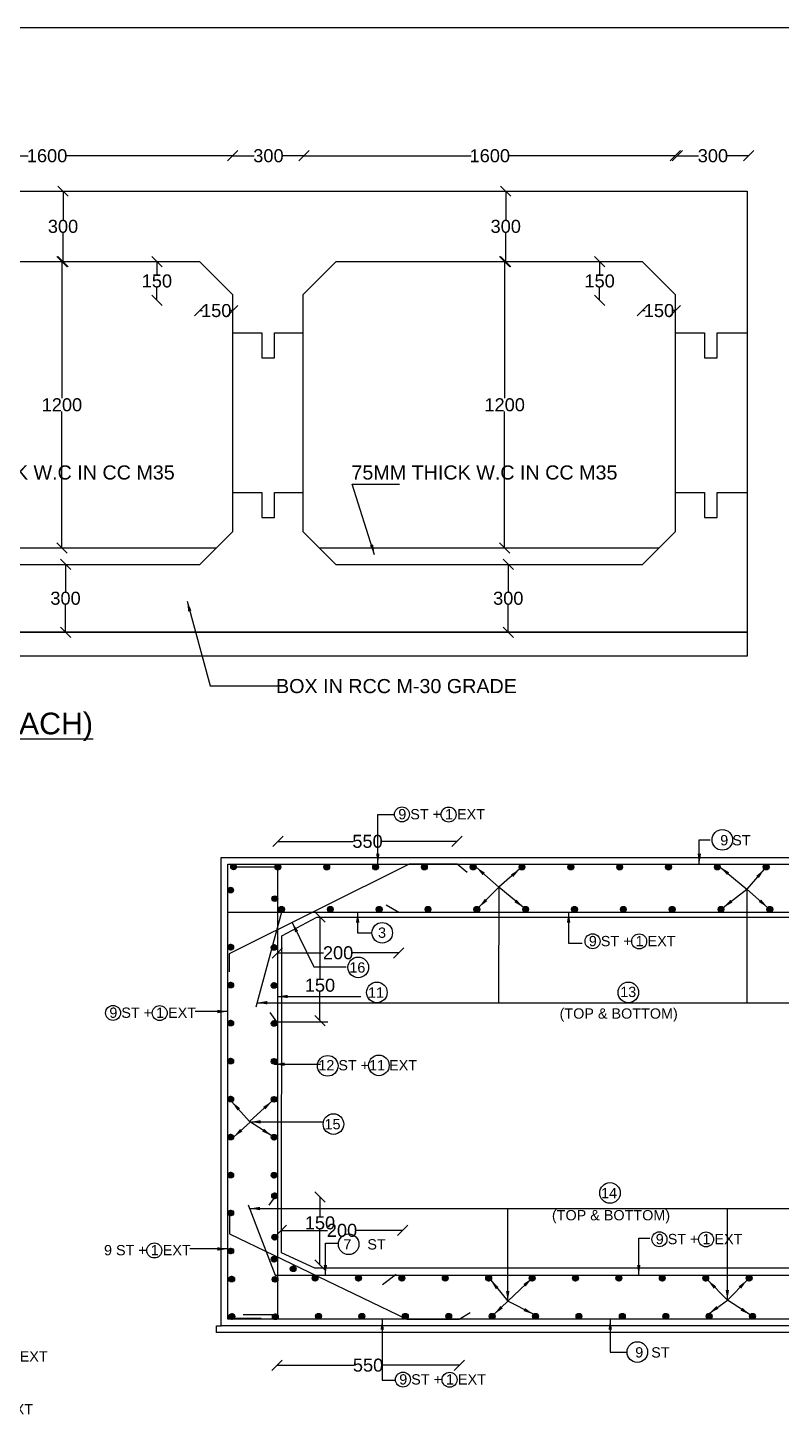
# Model space of a CAD drawing. Header units: millimetres. Extents: x 5124 to 6568637, y 2311 to 91879094.
# Drawn here: x 3704544 to 3711486, y 45943575 to 45956414 of the extents above; entities that cross this region are included whole.
import ezdxf

# ---------------------------------------------------------------- set-up
doc = ezdxf.new("R2010")
doc.units = ezdxf.units.MM
doc.header["$MEASUREMENT"] = 0
for name, color, linetype in [('DIMENSION', 7, 'Continuous'), ('DRAWING', 7, 'Continuous'), ('TEXT', 7, 'Continuous')]:
    doc.layers.add(name, color=color, linetype=linetype)
doc.styles.get("Standard").update_dxf_attribs({"font": 'arial.ttf', "height": 120})
doc.dimstyles.get("Standard").update_dxf_attribs({"dimtxt": 200, "dimasz": 110, "dimexe": 0.18, "dimexo": 0.0625, "dimgap": 0.09, "dimtad": 0, "dimtih": 1, "dimtoh": 1, "dimdec": 0, "dimzin": 0, "dimdsep": 46, "dimtxsty": 'Standard', "dimblk": 'OBLIQUE', "dimcen": 0.09, "dimse1": 1, "dimse2": 1, "dimadec": 0, "dimazin": 0, "dimtfac": 1, "dimtdec": 0, "dimtofl": 0, "dimtmove": 0, "dimatfit": 3, "dimfxl": 1, "dimtolj": 1, "dimtzin": 0, "dimarcsym": 0})

# ---------------------------------------------------------------- blocks, each defined once
blk = doc.blocks.new('_Oblique')
at = {"color": 0, "linetype": 'ByBlock', "lineweight": -2}
blk.add_line((-0.5, -0.5), (0.5, 0.5), dxfattribs=at)
blk = doc.blocks.new('*D101')
at = {"layer": 'Defpoints', "color": 0, "linetype": 'Continuous', "transparency": 16777216}
for p in [(3703010, 45955235), (3706432, 45955235), (3706432, 45953954)]:
    blk.add_point(p, dxfattribs=at)
at = {"layer": 'DRAWING', "color": 0, "linetype": 'Continuous', "lineweight": -2, "transparency": 16777216}
for p, q in [((3703010, 45955235), (3704548, 45955235)), ((3706432, 45955235), (3704895, 45955235))]:
    blk.add_line(p, q, dxfattribs=at)
at = {"layer": 'DRAWING', "color": 0, "linetype": 'Continuous', "lineweight": -2, "transparency": 16777216, "xscale": 95, "yscale": 95, "zscale": 95, "rotation": 180}
blk.add_blockref('_Oblique', (3703010, 45955235), dxfattribs=at)
at = {"layer": 'DRAWING', "color": 0, "linetype": 'Continuous', "lineweight": -2, "transparency": 16777216, "xscale": 95, "yscale": 95, "zscale": 95}
blk.add_blockref('_Oblique', (3706432, 45955235), dxfattribs=at)
at = {"layer": 'DRAWING', "color": 0, "linetype": 'Continuous', "transparency": 16777216, "insert": (3704721, 45955235), "char_height": 120, "attachment_point": 5}
blk.add_mtext('\\A1;1600', dxfattribs=at)
blk = doc.blocks.new('*D102')
at = {"layer": 'Defpoints', "color": 0, "linetype": 'Continuous', "transparency": 16777216}
for p in [(3704868, 45954909), (3704868, 45954258), (3704868, 45954258)]:
    blk.add_point(p, dxfattribs=at)
at = {"layer": 'DRAWING', "color": 0, "linetype": 'Continuous', "lineweight": -2, "transparency": 16777216}
for p, q in [((3704868, 45954909), (3704868, 45954645)), ((3704868, 45954258), (3704868, 45954522))]:
    blk.add_line(p, q, dxfattribs=at)
at = {"layer": 'DRAWING', "color": 0, "linetype": 'Continuous', "lineweight": -2, "transparency": 16777216, "xscale": 95, "yscale": 95, "zscale": 95}
for p, rotation in [((3704868, 45954909), 90), ((3704868, 45954258), 270)]:
    blk.add_blockref('_Oblique', p, dxfattribs=dict(at, rotation=rotation))
at = {"layer": 'DRAWING', "color": 0, "linetype": 'Continuous', "transparency": 16777216, "insert": (3704868, 45954584), "char_height": 120, "attachment_point": 5}
blk.add_mtext('\\A1;300', dxfattribs=at)
blk = doc.blocks.new('*D103')
at = {"layer": 'Defpoints', "color": 0, "linetype": 'Continuous', "transparency": 16777216}
for p in [(3704868, 45954258), (3704858, 45951622), (3704868, 45951622)]:
    blk.add_point(p, dxfattribs=at)
at = {"layer": 'DRAWING', "color": 0, "linetype": 'Continuous', "lineweight": -2, "transparency": 16777216}
for p, q in [((3704858, 45954258), (3704858, 45953001)), ((3704858, 45951622), (3704858, 45952879))]:
    blk.add_line(p, q, dxfattribs=at)
at = {"layer": 'DRAWING', "color": 0, "linetype": 'Continuous', "lineweight": -2, "transparency": 16777216, "xscale": 95, "yscale": 95, "zscale": 95}
for p, rotation in [((3704858, 45954258), 90), ((3704858, 45951622), 270)]:
    blk.add_blockref('_Oblique', p, dxfattribs=dict(at, rotation=rotation))
at = {"layer": 'DRAWING', "color": 0, "linetype": 'Continuous', "transparency": 16777216, "insert": (3704858, 45952940), "char_height": 120, "attachment_point": 5}
blk.add_mtext('\\A1;1200', dxfattribs=at)
blk = doc.blocks.new('*D104')
at = {"layer": 'Defpoints', "color": 0, "linetype": 'Continuous', "transparency": 16777216}
for p in [(3704891, 45951469), (3704891, 45950844), (3704891, 45950844)]:
    blk.add_point(p, dxfattribs=at)
at = {"layer": 'DRAWING', "color": 0, "linetype": 'Continuous', "lineweight": -2, "transparency": 16777216}
for p, q in [((3704891, 45951469), (3704891, 45951218)), ((3704891, 45950844), (3704891, 45951095))]:
    blk.add_line(p, q, dxfattribs=at)
at = {"layer": 'DRAWING', "color": 0, "linetype": 'Continuous', "lineweight": -2, "transparency": 16777216, "xscale": 95, "yscale": 95, "zscale": 95}
for p, rotation in [((3704891, 45951469), 90), ((3704891, 45950844), 270)]:
    blk.add_blockref('_Oblique', p, dxfattribs=dict(at, rotation=rotation))
at = {"layer": 'DRAWING', "color": 0, "linetype": 'Continuous', "transparency": 16777216, "insert": (3704891, 45951157), "char_height": 120, "attachment_point": 5}
blk.add_mtext('\\A1;300', dxfattribs=at)
blk = doc.blocks.new('*D105')
at = {"layer": 'Defpoints', "color": 0, "linetype": 'Continuous', "transparency": 16777216}
for p in [(3705719, 45954258), (3705719, 45953904), (3705733, 45953904)]:
    blk.add_point(p, dxfattribs=at)
at = {"layer": 'DRAWING', "color": 0, "linetype": 'Continuous', "lineweight": -2, "transparency": 16777216}
for p, q in [((3705733, 45954258), (3705733, 45954142)), ((3705733, 45953904), (3705733, 45954020))]:
    blk.add_line(p, q, dxfattribs=at)
at = {"layer": 'DRAWING', "color": 0, "linetype": 'Continuous', "lineweight": -2, "transparency": 16777216, "xscale": 95, "yscale": 95, "zscale": 95}
for p, rotation in [((3705733, 45954258), 90), ((3705733, 45953904), 270)]:
    blk.add_blockref('_Oblique', p, dxfattribs=dict(at, rotation=rotation))
at = {"layer": 'DRAWING', "color": 0, "linetype": 'Continuous', "transparency": 16777216, "insert": (3705733, 45954081), "char_height": 120, "attachment_point": 5}
blk.add_mtext('\\A1;150', dxfattribs=at)
blk = doc.blocks.new('*D106')
at = {"layer": 'Defpoints', "color": 0, "linetype": 'Continuous', "transparency": 16777216}
for p in [(3706128, 45953825), (3706128, 45953808), (3706432, 45953825)]:
    blk.add_point(p, dxfattribs=at)
at = {"layer": 'DRAWING', "color": 0, "linetype": 'Continuous', "lineweight": -2, "transparency": 16777216}
for p, q in [((3706128, 45953808), (3706153, 45953808)), ((3706432, 45953808), (3706407, 45953808))]:
    blk.add_line(p, q, dxfattribs=at)
at = {"layer": 'DRAWING', "color": 0, "linetype": 'Continuous', "lineweight": -2, "transparency": 16777216, "xscale": 95, "yscale": 95, "zscale": 95, "rotation": 180}
blk.add_blockref('_Oblique', (3706128, 45953808), dxfattribs=at)
at = {"layer": 'DRAWING', "color": 0, "linetype": 'Continuous', "lineweight": -2, "transparency": 16777216, "xscale": 95, "yscale": 95, "zscale": 95}
blk.add_blockref('_Oblique', (3706432, 45953808), dxfattribs=at)
at = {"layer": 'DRAWING', "color": 0, "linetype": 'Continuous', "transparency": 16777216, "insert": (3706280, 45953808), "char_height": 120, "attachment_point": 5}
blk.add_mtext('\\A1;150', dxfattribs=at)
blk = doc.blocks.new('*D107')
at = {"layer": 'Defpoints', "color": 0, "linetype": 'Continuous', "transparency": 16777216}
for p in [(3707090, 45955235), (3706432, 45954909), (3707090, 45954909)]:
    blk.add_point(p, dxfattribs=at)
at = {"layer": 'DRAWING', "color": 0, "linetype": 'Continuous', "lineweight": -2, "transparency": 16777216}
for p, q in [((3706432, 45955235), (3706629, 45955235)), ((3707090, 45955235), (3706894, 45955235))]:
    blk.add_line(p, q, dxfattribs=at)
at = {"layer": 'DRAWING', "color": 0, "linetype": 'Continuous', "lineweight": -2, "transparency": 16777216, "xscale": 95, "yscale": 95, "zscale": 95, "rotation": 180}
blk.add_blockref('_Oblique', (3706432, 45955235), dxfattribs=at)
at = {"layer": 'DRAWING', "color": 0, "linetype": 'Continuous', "lineweight": -2, "transparency": 16777216, "xscale": 95, "yscale": 95, "zscale": 95}
blk.add_blockref('_Oblique', (3707090, 45955235), dxfattribs=at)
at = {"layer": 'DRAWING', "color": 0, "linetype": 'Continuous', "transparency": 16777216, "insert": (3706761, 45955235), "char_height": 120, "attachment_point": 5}
blk.add_mtext('\\A1;300', dxfattribs=at)
blk = doc.blocks.new('*D108')
at = {"layer": 'Defpoints', "color": 0, "linetype": 'Continuous', "transparency": 16777216}
for p in [(3707090, 45955235), (3710512, 45955235), (3710512, 45953954)]:
    blk.add_point(p, dxfattribs=at)
at = {"layer": 'DRAWING', "color": 0, "linetype": 'Continuous', "lineweight": -2, "transparency": 16777216}
for p, q in [((3707090, 45955235), (3708628, 45955235)), ((3710512, 45955235), (3708975, 45955235))]:
    blk.add_line(p, q, dxfattribs=at)
at = {"layer": 'DRAWING', "color": 0, "linetype": 'Continuous', "lineweight": -2, "transparency": 16777216, "xscale": 95, "yscale": 95, "zscale": 95, "rotation": 180}
blk.add_blockref('_Oblique', (3707090, 45955235), dxfattribs=at)
at = {"layer": 'DRAWING', "color": 0, "linetype": 'Continuous', "lineweight": -2, "transparency": 16777216, "xscale": 95, "yscale": 95, "zscale": 95}
blk.add_blockref('_Oblique', (3710512, 45955235), dxfattribs=at)
at = {"layer": 'DRAWING', "color": 0, "linetype": 'Continuous', "transparency": 16777216, "insert": (3708801, 45955235), "char_height": 120, "attachment_point": 5}
blk.add_mtext('\\A1;1600', dxfattribs=at)
blk = doc.blocks.new('*D109')
at = {"layer": 'Defpoints', "color": 0, "linetype": 'Continuous', "transparency": 16777216}
for p in [(3708948, 45954909), (3708948, 45954258), (3708948, 45954258)]:
    blk.add_point(p, dxfattribs=at)
at = {"layer": 'DRAWING', "color": 0, "linetype": 'Continuous', "lineweight": -2, "transparency": 16777216}
for p, q in [((3708948, 45954909), (3708948, 45954645)), ((3708948, 45954258), (3708948, 45954522))]:
    blk.add_line(p, q, dxfattribs=at)
at = {"layer": 'DRAWING', "color": 0, "linetype": 'Continuous', "lineweight": -2, "transparency": 16777216, "xscale": 95, "yscale": 95, "zscale": 95}
for p, rotation in [((3708948, 45954909), 90), ((3708948, 45954258), 270)]:
    blk.add_blockref('_Oblique', p, dxfattribs=dict(at, rotation=rotation))
at = {"layer": 'DRAWING', "color": 0, "linetype": 'Continuous', "transparency": 16777216, "insert": (3708948, 45954584), "char_height": 120, "attachment_point": 5}
blk.add_mtext('\\A1;300', dxfattribs=at)
blk = doc.blocks.new('*D110')
at = {"layer": 'Defpoints', "color": 0, "linetype": 'Continuous', "transparency": 16777216}
for p in [(3708948, 45954258), (3708938, 45951622), (3708948, 45951622)]:
    blk.add_point(p, dxfattribs=at)
at = {"layer": 'DRAWING', "color": 0, "linetype": 'Continuous', "lineweight": -2, "transparency": 16777216}
for p, q in [((3708938, 45954258), (3708938, 45953001)), ((3708938, 45951622), (3708938, 45952879))]:
    blk.add_line(p, q, dxfattribs=at)
at = {"layer": 'DRAWING', "color": 0, "linetype": 'Continuous', "lineweight": -2, "transparency": 16777216, "xscale": 95, "yscale": 95, "zscale": 95}
for p, rotation in [((3708938, 45954258), 90), ((3708938, 45951622), 270)]:
    blk.add_blockref('_Oblique', p, dxfattribs=dict(at, rotation=rotation))
at = {"layer": 'DRAWING', "color": 0, "linetype": 'Continuous', "transparency": 16777216, "insert": (3708938, 45952940), "char_height": 120, "attachment_point": 5}
blk.add_mtext('\\A1;1200', dxfattribs=at)
blk = doc.blocks.new('*D111')
at = {"layer": 'Defpoints', "color": 0, "linetype": 'Continuous', "transparency": 16777216}
for p in [(3708971, 45951469), (3708971, 45950844), (3708971, 45950844)]:
    blk.add_point(p, dxfattribs=at)
at = {"layer": 'DRAWING', "color": 0, "linetype": 'Continuous', "lineweight": -2, "transparency": 16777216}
for p, q in [((3708971, 45951469), (3708971, 45951218)), ((3708971, 45950844), (3708971, 45951095))]:
    blk.add_line(p, q, dxfattribs=at)
at = {"layer": 'DRAWING', "color": 0, "linetype": 'Continuous', "lineweight": -2, "transparency": 16777216, "xscale": 95, "yscale": 95, "zscale": 95}
for p, rotation in [((3708971, 45951469), 90), ((3708971, 45950844), 270)]:
    blk.add_blockref('_Oblique', p, dxfattribs=dict(at, rotation=rotation))
at = {"layer": 'DRAWING', "color": 0, "linetype": 'Continuous', "transparency": 16777216, "insert": (3708971, 45951157), "char_height": 120, "attachment_point": 5}
blk.add_mtext('\\A1;300', dxfattribs=at)
blk = doc.blocks.new('*D112')
at = {"layer": 'Defpoints', "color": 0, "linetype": 'Continuous', "transparency": 16777216}
for p in [(3709799, 45954258), (3709799, 45953904), (3709813, 45953904)]:
    blk.add_point(p, dxfattribs=at)
at = {"layer": 'DRAWING', "color": 0, "linetype": 'Continuous', "lineweight": -2, "transparency": 16777216}
for p, q in [((3709813, 45954258), (3709813, 45954142)), ((3709813, 45953904), (3709813, 45954020))]:
    blk.add_line(p, q, dxfattribs=at)
at = {"layer": 'DRAWING', "color": 0, "linetype": 'Continuous', "lineweight": -2, "transparency": 16777216, "xscale": 95, "yscale": 95, "zscale": 95}
for p, rotation in [((3709813, 45954258), 90), ((3709813, 45953904), 270)]:
    blk.add_blockref('_Oblique', p, dxfattribs=dict(at, rotation=rotation))
at = {"layer": 'DRAWING', "color": 0, "linetype": 'Continuous', "transparency": 16777216, "insert": (3709813, 45954081), "char_height": 120, "attachment_point": 5}
blk.add_mtext('\\A1;150', dxfattribs=at)
blk = doc.blocks.new('*D113')
at = {"layer": 'Defpoints', "color": 0, "linetype": 'Continuous', "transparency": 16777216}
for p in [(3710208, 45953825), (3710208, 45953808), (3710512, 45953825)]:
    blk.add_point(p, dxfattribs=at)
at = {"layer": 'DRAWING', "color": 0, "linetype": 'Continuous', "lineweight": -2, "transparency": 16777216}
for p, q in [((3710208, 45953808), (3710233, 45953808)), ((3710512, 45953808), (3710487, 45953808))]:
    blk.add_line(p, q, dxfattribs=at)
at = {"layer": 'DRAWING', "color": 0, "linetype": 'Continuous', "lineweight": -2, "transparency": 16777216, "xscale": 95, "yscale": 95, "zscale": 95, "rotation": 180}
blk.add_blockref('_Oblique', (3710208, 45953808), dxfattribs=at)
at = {"layer": 'DRAWING', "color": 0, "linetype": 'Continuous', "lineweight": -2, "transparency": 16777216, "xscale": 95, "yscale": 95, "zscale": 95}
blk.add_blockref('_Oblique', (3710512, 45953808), dxfattribs=at)
at = {"layer": 'DRAWING', "color": 0, "linetype": 'Continuous', "transparency": 16777216, "insert": (3710360, 45953808), "char_height": 120, "attachment_point": 5}
blk.add_mtext('\\A1;150', dxfattribs=at)
blk = doc.blocks.new('*D114')
at = {"layer": 'Defpoints', "color": 0, "linetype": 'Continuous', "transparency": 16777216}
for p in [(3711186, 45955235), (3710528, 45954909), (3711186, 45954909)]:
    blk.add_point(p, dxfattribs=at)
at = {"layer": 'DRAWING', "color": 0, "linetype": 'Continuous', "lineweight": -2, "transparency": 16777216}
for p, q in [((3710528, 45955235), (3710724, 45955235)), ((3711186, 45955235), (3710989, 45955235))]:
    blk.add_line(p, q, dxfattribs=at)
at = {"layer": 'DRAWING', "color": 0, "linetype": 'Continuous', "lineweight": -2, "transparency": 16777216, "xscale": 95, "yscale": 95, "zscale": 95, "rotation": 180}
blk.add_blockref('_Oblique', (3710528, 45955235), dxfattribs=at)
at = {"layer": 'DRAWING', "color": 0, "linetype": 'Continuous', "lineweight": -2, "transparency": 16777216, "xscale": 95, "yscale": 95, "zscale": 95}
blk.add_blockref('_Oblique', (3711186, 45955235), dxfattribs=at)
at = {"layer": 'DRAWING', "color": 0, "linetype": 'Continuous', "transparency": 16777216, "insert": (3710857, 45955235), "char_height": 120, "attachment_point": 5}
blk.add_mtext('\\A1;300', dxfattribs=at)
blk = doc.blocks.new('*D137')
at = {"layer": 'Defpoints', "color": 0, "linetype": 'Continuous', "transparency": 16777216}
for p in [(3708499, 45948917), (3706848, 45948707), (3708499, 45948708)]:
    blk.add_point(p, dxfattribs=at)
at = {"layer": 'DIMENSION', "color": 0, "linetype": 'Continuous', "lineweight": -2, "transparency": 16777216}
for p, q in [((3706848, 45948917), (3707541, 45948917)), ((3708499, 45948917), (3707806, 45948917))]:
    blk.add_line(p, q, dxfattribs=at)
at = {"layer": 'DIMENSION', "color": 0, "linetype": 'Continuous', "lineweight": -2, "transparency": 16777216, "xscale": 95, "yscale": 95, "zscale": 95, "rotation": 180}
blk.add_blockref('_Oblique', (3706848, 45948917), dxfattribs=at)
at = {"layer": 'DIMENSION', "color": 0, "linetype": 'Continuous', "lineweight": -2, "transparency": 16777216, "xscale": 95, "yscale": 95, "zscale": 95}
blk.add_blockref('_Oblique', (3708499, 45948917), dxfattribs=at)
at = {"layer": 'DIMENSION', "color": 0, "linetype": 'Continuous', "transparency": 16777216, "insert": (3707674, 45948917), "char_height": 120, "attachment_point": 5}
blk.add_mtext('\\A1;550', dxfattribs=at)
blk = doc.blocks.new('*D138')
at = {"layer": 'Defpoints', "color": 0, "linetype": 'Continuous', "transparency": 16777216}
for p in [(3707962, 45948264), (3706844, 45948128), (3706844, 45947890)]:
    blk.add_point(p, dxfattribs=at)
at = {"layer": 'DIMENSION', "color": 0, "linetype": 'Continuous', "lineweight": -2, "transparency": 16777216}
for p, q in [((3706844, 45947890), (3707270, 45947890)), ((3707962, 45947890), (3707537, 45947890))]:
    blk.add_line(p, q, dxfattribs=at)
at = {"layer": 'DIMENSION', "color": 0, "linetype": 'Continuous', "lineweight": -2, "transparency": 16777216, "xscale": 95, "yscale": 95, "zscale": 95, "rotation": 180}
blk.add_blockref('_Oblique', (3706844, 45947890), dxfattribs=at)
at = {"layer": 'DIMENSION', "color": 0, "linetype": 'Continuous', "lineweight": -2, "transparency": 16777216, "xscale": 95, "yscale": 95, "zscale": 95}
blk.add_blockref('_Oblique', (3707962, 45947890), dxfattribs=at)
at = {"layer": 'DIMENSION', "color": 0, "linetype": 'Continuous', "transparency": 16777216, "insert": (3707403, 45947890), "char_height": 120, "attachment_point": 5}
blk.add_mtext('\\A1;200', dxfattribs=at)
blk = doc.blocks.new('*D139')
at = {"layer": 'Defpoints', "color": 0, "linetype": 'Continuous', "transparency": 16777216}
for p in [(3707234, 45948220), (3707234, 45947266), (3707236, 45947266)]:
    blk.add_point(p, dxfattribs=at)
at = {"layer": 'DIMENSION', "color": 0, "linetype": 'Continuous', "lineweight": -2, "transparency": 16777216}
for p, q in [((3707236, 45948220), (3707236, 45947652)), ((3707236, 45947266), (3707236, 45947530))]:
    blk.add_line(p, q, dxfattribs=at)
at = {"layer": 'DIMENSION', "color": 0, "linetype": 'Continuous', "lineweight": -2, "transparency": 16777216, "xscale": 95, "yscale": 95, "zscale": 95}
for p, rotation in [((3707236, 45948220), 90), ((3707236, 45947266), 270)]:
    blk.add_blockref('_Oblique', p, dxfattribs=dict(at, rotation=rotation))
at = {"layer": 'DIMENSION', "color": 0, "linetype": 'Continuous', "transparency": 16777216, "insert": (3707236, 45947591), "char_height": 120, "attachment_point": 5}
blk.add_mtext('\\A1;150', dxfattribs=at)
blk = doc.blocks.new('*D135')
at = {"layer": 'Defpoints', "color": 0, "linetype": 'Continuous', "transparency": 16777216}
for p in [(3707998, 45945705), (3706881, 45945569), (3706881, 45945332)]:
    blk.add_point(p, dxfattribs=at)
at = {"layer": 'DIMENSION', "color": 0, "linetype": 'Continuous', "lineweight": -2, "transparency": 16777216}
for p, q in [((3706881, 45945332), (3707306, 45945332)), ((3707998, 45945332), (3707573, 45945332))]:
    blk.add_line(p, q, dxfattribs=at)
at = {"layer": 'DIMENSION', "color": 0, "linetype": 'Continuous', "lineweight": -2, "transparency": 16777216, "xscale": 95, "yscale": 95, "zscale": 95, "rotation": 180}
blk.add_blockref('_Oblique', (3706881, 45945332), dxfattribs=at)
at = {"layer": 'DIMENSION', "color": 0, "linetype": 'Continuous', "lineweight": -2, "transparency": 16777216, "xscale": 95, "yscale": 95, "zscale": 95}
blk.add_blockref('_Oblique', (3707998, 45945332), dxfattribs=at)
at = {"layer": 'DIMENSION', "color": 0, "linetype": 'Continuous', "transparency": 16777216, "insert": (3707439, 45945332), "char_height": 120, "attachment_point": 5}
blk.add_mtext('\\A1;200', dxfattribs=at)
blk = doc.blocks.new('*D136')
at = {"layer": 'Defpoints', "color": 0, "linetype": 'Continuous', "transparency": 16777216}
for p in [(3707234, 45945641), (3707234, 45945013), (3707236, 45945013)]:
    blk.add_point(p, dxfattribs=at)
at = {"layer": 'DIMENSION', "color": 0, "linetype": 'Continuous', "lineweight": -2, "transparency": 16777216}
for p, q in [((3707236, 45945641), (3707236, 45945462)), ((3707236, 45945013), (3707236, 45945340))]:
    blk.add_line(p, q, dxfattribs=at)
at = {"layer": 'DIMENSION', "color": 0, "linetype": 'Continuous', "lineweight": -2, "transparency": 16777216, "xscale": 95, "yscale": 95, "zscale": 95}
for p, rotation in [((3707236, 45945641), 90), ((3707236, 45945013), 270)]:
    blk.add_blockref('_Oblique', p, dxfattribs=dict(at, rotation=rotation))
at = {"layer": 'DIMENSION', "color": 0, "linetype": 'Continuous', "transparency": 16777216, "insert": (3707236, 45945401), "char_height": 120, "attachment_point": 5}
blk.add_mtext('\\A1;150', dxfattribs=at)
blk = doc.blocks.new('*D140')
at = {"layer": 'Defpoints', "color": 0, "linetype": 'Continuous', "transparency": 16777216}
for p in [(3706839, 45944513), (3708520, 45944513), (3708520, 45944090)]:
    blk.add_point(p, dxfattribs=at)
at = {"layer": 'DIMENSION', "color": 0, "linetype": 'Continuous', "lineweight": -2, "transparency": 16777216}
for p, q in [((3706839, 45944090), (3707547, 45944090)), ((3708520, 45944090), (3707812, 45944090))]:
    blk.add_line(p, q, dxfattribs=at)
at = {"layer": 'DIMENSION', "color": 0, "linetype": 'Continuous', "lineweight": -2, "transparency": 16777216, "xscale": 95, "yscale": 95, "zscale": 95, "rotation": 180}
blk.add_blockref('_Oblique', (3706839, 45944090), dxfattribs=at)
at = {"layer": 'DIMENSION', "color": 0, "linetype": 'Continuous', "lineweight": -2, "transparency": 16777216, "xscale": 95, "yscale": 95, "zscale": 95}
blk.add_blockref('_Oblique', (3708520, 45944090), dxfattribs=at)
at = {"layer": 'DIMENSION', "color": 0, "linetype": 'Continuous', "transparency": 16777216, "insert": (3707679, 45944090), "char_height": 120, "attachment_point": 5}
blk.add_mtext('\\A1;550', dxfattribs=at)

msp = doc.modelspace()

# ---------------------------------------------------------------- hatches: boundary and pattern name
at = {"layer": 'DRAWING', "linetype": 'Continuous'}
for points in [[(3706413.6, 45948681.6, 1), (3706466.3, 45948681.6, 1)], [(3706821.7, 45948681.6, 1), (3706874.4, 45948681.6, 1)], [(3706821.7, 45948680.6, 1), (3706874.4, 45948680.6, 1)], [(3707271.7, 45948681.6, 1), (3707324.4, 45948681.6, 1)], [(3707271.7, 45948680.6, 1), (3707324.4, 45948680.6, 1)], [(3707721.7, 45948681.6, 1), (3707774.4, 45948681.6, 1)], [(3707721.7, 45948680.6, 1), (3707774.4, 45948680.6, 1)], [(3708171.7, 45948681.6, 1), (3708224.4, 45948681.6, 1)], [(3708171.7, 45948680.6, 1), (3708224.4, 45948680.6, 1)], [(3708621.7, 45948681.6, 1), (3708674.4, 45948681.6, 1)], [(3708621.7, 45948680.6, 1), (3708674.4, 45948680.6, 1)], [(3709071.7, 45948681.6, 1), (3709124.4, 45948681.6, 1)], [(3709071.7, 45948680.6, 1), (3709124.4, 45948680.6, 1)], [(3709521.7, 45948681.6, 1), (3709574.4, 45948681.6, 1)], [(3709521.7, 45948680.6, 1), (3709574.4, 45948680.6, 1)], [(3709971.7, 45948681.6, 1), (3710024.4, 45948681.6, 1)], [(3709971.7, 45948680.6, 1), (3710024.4, 45948680.6, 1)], [(3710421.7, 45948681.6, 1), (3710474.4, 45948681.6, 1)], [(3710421.7, 45948680.6, 1), (3710474.4, 45948680.6, 1)], [(3710871.7, 45948681.6, 1), (3710924.4, 45948681.6, 1)], [(3710871.7, 45948680.6, 1), (3710924.4, 45948680.6, 1)], [(3711321.7, 45948681.6, 1), (3711374.4, 45948681.6, 1)], [(3711321.7, 45948680.6, 1), (3711374.4, 45948680.6, 1)], [(3706386.6, 45948468.7, 1), (3706439.3, 45948468.7, 1)], [(3706793.7, 45948389.1, 1), (3706846.4, 45948389.1, 1)], [(3706855.1, 45948291.7, 1), (3706907.8, 45948291.7, 1)], [(3706855.1, 45948290.7, 1), (3706907.8, 45948290.7, 1)], [(3707305.1, 45948291.7, 1), (3707357.8, 45948291.7, 1)], [(3707305.1, 45948290.7, 1), (3707357.8, 45948290.7, 1)], [(3707755.1, 45948291.7, 1), (3707807.8, 45948291.7, 1)], [(3707755.1, 45948290.7, 1), (3707807.8, 45948290.7, 1)], [(3708205.1, 45948291.7, 1), (3708257.8, 45948291.7, 1)], [(3708205.1, 45948290.7, 1), (3708257.8, 45948290.7, 1)], [(3708655.1, 45948291.7, 1), (3708707.8, 45948291.7, 1)], [(3708655.1, 45948290.7, 1), (3708707.8, 45948290.7, 1)], [(3709105.1, 45948291.7, 1), (3709157.8, 45948291.7, 1)], [(3709105.1, 45948290.7, 1), (3709157.8, 45948290.7, 1)], [(3709555.1, 45948291.7, 1), (3709607.8, 45948291.7, 1)], [(3709555.1, 45948290.7, 1), (3709607.8, 45948290.7, 1)], [(3710005.1, 45948291.7, 1), (3710057.8, 45948291.7, 1)], [(3710005.1, 45948290.7, 1), (3710057.8, 45948290.7, 1)], [(3710455.1, 45948291.7, 1), (3710507.8, 45948291.7, 1)], [(3710455.1, 45948290.7, 1), (3710507.8, 45948290.7, 1)], [(3710905.1, 45948291.7, 1), (3710957.8, 45948291.7, 1)], [(3710905.1, 45948290.7, 1), (3710957.8, 45948290.7, 1)], [(3711355.1, 45948291.7, 1), (3711407.8, 45948291.7, 1)], [(3711355.1, 45948290.7, 1), (3711407.8, 45948290.7, 1)], [(3706386.4, 45947942.5, 1), (3706439.1, 45947942.5, 1)], [(3706387.4, 45947942.5, 1), (3706440.1, 45947942.5, 1)], [(3706786.2, 45947940.2, 1), (3706838.9, 45947940.2, 1)], [(3706787.2, 45947940.2, 1), (3706839.9, 45947940.2, 1)], [(3706386.4, 45947592.5, 1), (3706439.1, 45947592.5, 1)], [(3706387.4, 45947592.5, 1), (3706440.1, 45947592.5, 1)], [(3706786.2, 45947590.2, 1), (3706838.9, 45947590.2, 1)], [(3706787.2, 45947590.2, 1), (3706839.9, 45947590.2, 1)], [(3706386.4, 45947242.5, 1), (3706439.1, 45947242.5, 1)], [(3706387.4, 45947242.5, 1), (3706440.1, 45947242.5, 1)], [(3706786.2, 45947240.2, 1), (3706838.9, 45947240.2, 1)], [(3706787.2, 45947240.2, 1), (3706839.9, 45947240.2, 1)], [(3706386.4, 45946892.5, 1), (3706439.1, 45946892.5, 1)], [(3706387.4, 45946892.5, 1), (3706440.1, 45946892.5, 1)], [(3706786.2, 45946890.2, 1), (3706838.9, 45946890.2, 1)], [(3706787.2, 45946890.2, 1), (3706839.9, 45946890.2, 1)], [(3706386.4, 45946542.5, 1), (3706439.1, 45946542.5, 1)], [(3706387.4, 45946542.5, 1), (3706440.1, 45946542.5, 1)], [(3706786.2, 45946540.2, 1), (3706838.9, 45946540.2, 1)], [(3706787.2, 45946540.2, 1), (3706839.9, 45946540.2, 1)], [(3706386.4, 45946192.5, 1), (3706439.1, 45946192.5, 1)], [(3706387.4, 45946192.5, 1), (3706440.1, 45946192.5, 1)], [(3706786.2, 45946190.2, 1), (3706838.9, 45946190.2, 1)], [(3706787.2, 45946190.2, 1), (3706839.9, 45946190.2, 1)], [(3706386.4, 45945842.5, 1), (3706439.1, 45945842.5, 1)], [(3706387.4, 45945842.5, 1), (3706440.1, 45945842.5, 1)], [(3706786.2, 45945840.2, 1), (3706838.9, 45945840.2, 1)], [(3706787.2, 45945840.2, 1), (3706839.9, 45945840.2, 1)], [(3706791.8, 45945651, 1), (3706844.5, 45945651, 1)], [(3706792.8, 45945651, 1), (3706845.5, 45945651, 1)], [(3706386.4, 45945492.5, 1), (3706439.1, 45945492.5, 1)], [(3706387.4, 45945492.5, 1), (3706440.1, 45945492.5, 1)], [(3706792.7, 45945269, 1), (3706845.4, 45945269, 1)], [(3706793.7, 45945269, 1), (3706846.4, 45945269, 1)], [(3706386.4, 45945142.5, 1), (3706439.1, 45945142.5, 1)], [(3706387.4, 45945142.5, 1), (3706440.1, 45945142.5, 1)], [(3706786.2, 45945066.9, 1), (3706838.9, 45945066.9, 1)], [(3706787.2, 45945066.9, 1), (3706839.9, 45945066.9, 1)], [(3706962.8, 45944978.8, 1), (3707015.5, 45944978.8, 1)], [(3706963.8, 45944978.8, 1), (3707016.5, 45944978.8, 1)], [(3706395.5, 45944883.6, 1), (3706448.2, 45944883.6, 1)], [(3706396.5, 45944883.6, 1), (3706449.2, 45944883.6, 1)], [(3706795.3, 45944881.2, 1), (3706848, 45944881.2, 1)], [(3706796.3, 45944881.2, 1), (3706849, 45944881.2, 1)], [(3707163.8, 45944893, 1), (3707216.5, 45944893, 1)], [(3707163.8, 45944892, 1), (3707216.5, 45944892, 1)], [(3707164.8, 45944893, 1), (3707217.5, 45944893, 1)], [(3707164.8, 45944892, 1), (3707217.5, 45944892, 1)], [(3707563.8, 45944893, 1), (3707616.5, 45944893, 1)], [(3707563.8, 45944892, 1), (3707616.5, 45944892, 1)], [(3707564.8, 45944893, 1), (3707617.5, 45944893, 1)], [(3707564.8, 45944892, 1), (3707617.5, 45944892, 1)], [(3707963.8, 45944893, 1), (3708016.5, 45944893, 1)], [(3707963.8, 45944892, 1), (3708016.5, 45944892, 1)], [(3707964.8, 45944893, 1), (3708017.5, 45944893, 1)], [(3707964.8, 45944892, 1), (3708017.5, 45944892, 1)], [(3708363.8, 45944893, 1), (3708416.5, 45944893, 1)], [(3708363.8, 45944892, 1), (3708416.5, 45944892, 1)], [(3708364.8, 45944893, 1), (3708417.5, 45944893, 1)], [(3708364.8, 45944892, 1), (3708417.5, 45944892, 1)], [(3708763.8, 45944893, 1), (3708816.5, 45944893, 1)], [(3708763.8, 45944892, 1), (3708816.5, 45944892, 1)], [(3708764.8, 45944893, 1), (3708817.5, 45944893, 1)], [(3708764.8, 45944892, 1), (3708817.5, 45944892, 1)], [(3709163.8, 45944893, 1), (3709216.5, 45944893, 1)], [(3709163.8, 45944892, 1), (3709216.5, 45944892, 1)], [(3709164.8, 45944893, 1), (3709217.5, 45944893, 1)], [(3709164.8, 45944892, 1), (3709217.5, 45944892, 1)], [(3709563.8, 45944893, 1), (3709616.5, 45944893, 1)], [(3709563.8, 45944892, 1), (3709616.5, 45944892, 1)], [(3709564.8, 45944893, 1), (3709617.5, 45944893, 1)], [(3709564.8, 45944892, 1), (3709617.5, 45944892, 1)], [(3709963.8, 45944893, 1), (3710016.5, 45944893, 1)], [(3709963.8, 45944892, 1), (3710016.5, 45944892, 1)], [(3709964.8, 45944893, 1), (3710017.5, 45944893, 1)], [(3709964.8, 45944892, 1), (3710017.5, 45944892, 1)], [(3710363.8, 45944893, 1), (3710416.5, 45944893, 1)], [(3710363.8, 45944892, 1), (3710416.5, 45944892, 1)], [(3710364.8, 45944893, 1), (3710417.5, 45944893, 1)], [(3710364.8, 45944892, 1), (3710417.5, 45944892, 1)], [(3710763.8, 45944893, 1), (3710816.5, 45944893, 1)], [(3710763.8, 45944892, 1), (3710816.5, 45944892, 1)], [(3710764.8, 45944893, 1), (3710817.5, 45944893, 1)], [(3710764.8, 45944892, 1), (3710817.5, 45944892, 1)], [(3711163.8, 45944893, 1), (3711216.5, 45944893, 1)], [(3711163.8, 45944892, 1), (3711216.5, 45944892, 1)], [(3711164.8, 45944893, 1), (3711217.5, 45944893, 1)], [(3711164.8, 45944892, 1), (3711217.5, 45944892, 1)], [(3706398.2, 45944538.6, 1), (3706450.9, 45944538.6, 1)], [(3706399.2, 45944538.6, 1), (3706451.9, 45944538.6, 1)], [(3706798, 45944536.3, 1), (3706850.7, 45944536.3, 1)], [(3706799, 45944536.3, 1), (3706851.7, 45944536.3, 1)], [(3707195.7, 45944541.6, 1), (3707248.4, 45944541.6, 1)], [(3707195.7, 45944540.6, 1), (3707248.4, 45944540.6, 1)], [(3707196.7, 45944541.6, 1), (3707249.4, 45944541.6, 1)], [(3707196.7, 45944540.6, 1), (3707249.4, 45944540.6, 1)], [(3707595.7, 45944541.6, 1), (3707648.4, 45944541.6, 1)], [(3707595.7, 45944540.6, 1), (3707648.4, 45944540.6, 1)], [(3707596.7, 45944541.6, 1), (3707649.4, 45944541.6, 1)], [(3707596.7, 45944540.6, 1), (3707649.4, 45944540.6, 1)], [(3707995.7, 45944541.6, 1), (3708048.4, 45944541.6, 1)], [(3707995.7, 45944540.6, 1), (3708048.4, 45944540.6, 1)], [(3707996.7, 45944541.6, 1), (3708049.4, 45944541.6, 1)], [(3707996.7, 45944540.6, 1), (3708049.4, 45944540.6, 1)], [(3708395.7, 45944541.6, 1), (3708448.4, 45944541.6, 1)], [(3708395.7, 45944540.6, 1), (3708448.4, 45944540.6, 1)], [(3708396.7, 45944541.6, 1), (3708449.4, 45944541.6, 1)], [(3708396.7, 45944540.6, 1), (3708449.4, 45944540.6, 1)], [(3708795.7, 45944541.6, 1), (3708848.4, 45944541.6, 1)], [(3708795.7, 45944540.6, 1), (3708848.4, 45944540.6, 1)], [(3708796.7, 45944541.6, 1), (3708849.4, 45944541.6, 1)], [(3708796.7, 45944540.6, 1), (3708849.4, 45944540.6, 1)], [(3709195.7, 45944541.6, 1), (3709248.4, 45944541.6, 1)], [(3709195.7, 45944540.6, 1), (3709248.4, 45944540.6, 1)], [(3709196.7, 45944541.6, 1), (3709249.4, 45944541.6, 1)], [(3709196.7, 45944540.6, 1), (3709249.4, 45944540.6, 1)], [(3709595.7, 45944541.6, 1), (3709648.4, 45944541.6, 1)], [(3709595.7, 45944540.6, 1), (3709648.4, 45944540.6, 1)], [(3709596.7, 45944541.6, 1), (3709649.4, 45944541.6, 1)], [(3709596.7, 45944540.6, 1), (3709649.4, 45944540.6, 1)], [(3709995.7, 45944541.6, 1), (3710048.4, 45944541.6, 1)], [(3709995.7, 45944540.6, 1), (3710048.4, 45944540.6, 1)], [(3709996.7, 45944541.6, 1), (3710049.4, 45944541.6, 1)], [(3709996.7, 45944540.6, 1), (3710049.4, 45944540.6, 1)], [(3710395.7, 45944541.6, 1), (3710448.4, 45944541.6, 1)], [(3710395.7, 45944540.6, 1), (3710448.4, 45944540.6, 1)], [(3710396.7, 45944541.6, 1), (3710449.4, 45944541.6, 1)], [(3710396.7, 45944540.6, 1), (3710449.4, 45944540.6, 1)], [(3710795.7, 45944541.6, 1), (3710848.4, 45944541.6, 1)], [(3710795.7, 45944540.6, 1), (3710848.4, 45944540.6, 1)], [(3710796.7, 45944541.6, 1), (3710849.4, 45944541.6, 1)], [(3710796.7, 45944540.6, 1), (3710849.4, 45944540.6, 1)], [(3711195.7, 45944541.6, 1), (3711248.4, 45944541.6, 1)], [(3711195.7, 45944540.6, 1), (3711248.4, 45944540.6, 1)], [(3711196.7, 45944541.6, 1), (3711249.4, 45944541.6, 1)], [(3711196.7, 45944540.6, 1), (3711249.4, 45944540.6, 1)]]:
    msp.add_hatch(color=256, dxfattribs=at).paths.add_polyline_path(points)

# ---------------------------------------------------------------- linework, layer by layer
at = {"layer": 'DIMENSION', "linetype": 'Continuous'}
for points in [[(3707847, 45948333.8), (3707961.8, 45948263.9)], [(3706774.5, 45947341.8), (3706835.1, 45947255.3), (3707309.2, 45947255.3)], [(3706844.5, 45945675.2), (3706764.2, 45945564.1)], [(3713944.1, 45944452.9), (3713944.1, 45944392.1), (3706283.2, 45944392.1), (3706283.2, 45944452.9), (3706325.1, 45944452.9)]]:
    msp.add_lwpolyline(points, dxfattribs=at)
for centre, radius in [((3707991.8, 45949165.8), 69), ((3708421.5, 45949164.6), 69), ((3710944, 45948931.2), 94.9), ((3707809.7, 45948074.8), 94.9), ((3709747.8, 45947996.6), 69), ((3710177.5, 45947995.4), 69), ((3707588.7, 45947756), 94.9), ((3707760.6, 45947525.4), 94.9), ((3710077.8, 45947525.4), 94.9), ((3705329.1, 45947336.5), 69), ((3705758.8, 45947335.3), 69), ((3707307.3, 45946848.7), 95.3), ((3707778.9, 45946853), 94.9), ((3707360, 45946312), 94.9), ((3709908.6, 45945677.3), 94.9), ((3710364.3, 45945250.7), 69), ((3710794, 45945249.5), 69), ((3705709.5, 45945147.2), 69), ((3707500.5, 45945204.5), 94.9), ((3710160.6, 45944211.2), 94.9), ((3708000.5, 45943957.6), 69), ((3708430.2, 45943956.4), 69)]:
    msp.add_circle(centre, radius, dxfattribs=at)
at = {"layer": 'DRAWING', "linetype": 'Continuous'}
for p, q in [((3706325.1, 45948768.5), (3717844.3, 45948768.5)), ((3706325.1, 45944452.9), (3706325.1, 45948768.5)), ((3706385.7, 45948707.9), (3717844.3, 45948707.9)), ((3706385.7, 45944513.5), (3706385.7, 45948707.9)), ((3717844.3, 45944452.9), (3706325.1, 45944452.9)), ((3717844.3, 45944513.5), (3706385.7, 45944513.5))]:
    msp.add_line(p, q, dxfattribs=at)
for points in [[(3722970.4, 45956413.9), (3687078.7, 45956413.9), (3687078.7, 45931147.2), (3722970.4, 45931147.2)], [(3690112.5, 45954908.9), (3711172.8, 45954908.9), (3711172.8, 45950843.9), (3690112.5, 45950843.9)], [(3706127.5, 45954258.5), (3703302.3, 45954258.5), (3702997.5, 45953953.7), (3702997.5, 45951774.1), (3703302.3, 45951469.2), (3706127.5, 45951469.2), (3706432.4, 45951774.1), (3706432.4, 45953953.7)], [(3710207.5, 45954258.5), (3707382.3, 45954258.5), (3707077.5, 45953953.7), (3707077.5, 45951774.1), (3707382.3, 45951469.2), (3710207.5, 45951469.2), (3710512.3, 45951774.1), (3710512.3, 45953953.7)], [(3689994.2, 45950843.9), (3711172.9, 45950843.9), (3711172.9, 45950625.1), (3689994.2, 45950625.1)]]:
    msp.add_lwpolyline(points, close=True, dxfattribs=at)
for points in [[(3706432.4, 45953602.5), (3706700.5, 45953602.5), (3706700.5, 45953373.8), (3706816.5, 45953373.8), (3706816.5, 45953602.5), (3707077.5, 45953602.5)], [(3710512.3, 45953602.5), (3710780.5, 45953602.5), (3710780.5, 45953373.8), (3710896.5, 45953373.8), (3710896.5, 45953602.5), (3711172.8, 45953602.5)], [(3706432.4, 45952131), (3706700.5, 45952131), (3706700.5, 45951902.2), (3706816.5, 45951902.2), (3706816.5, 45952131), (3707077.5, 45952131)], [(3710512.3, 45952131), (3710780.5, 45952131), (3710780.5, 45951902.2), (3710896.5, 45951902.2), (3710896.5, 45952131), (3711172.8, 45952131)], [(3703149.9, 45951621.6), (3706280, 45951621.6)], [(3707229.9, 45951621.6), (3710359.9, 45951621.6)], [(3708593.7, 45948631.1), (3708499.2, 45948707.9), (3708058.3, 45948707.9), (3706397.7, 45947880.6), (3706397.7, 45947715.2)], [(3706466.3, 45948681.6), (3706844.5, 45948681.6), (3706844.5, 45944555.2), (3706528.6, 45944555.2)], [(3708883.8, 45948494.2), (3708882.3, 45947430.6)], [(3711170.4, 45948475.8), (3711170.4, 45947430.6)], [(3706385.7, 45948263.9), (3717844.3, 45948263.9)], [(3706881.5, 45948264.4), (3706644.3, 45947388.4)], [(3706885.6, 45948048.3), (3707207, 45948219.9), (3713002.3, 45948219.9), (3713319.8, 45948064.1), (3713319.8, 45945156), (3713007.3, 45944983.4), (3707189.7, 45944983.4), (3706880.3, 45945124.8), (3706885.6, 45948048.3)], [(3706574.6, 45945569.1), (3706822.9, 45944919.2), (3720438.6, 45944919.2)], [(3706403.1, 45945472.7), (3706403.1, 45945300.9), (3708037.1, 45944513.5), (3708519.6, 45944513.5), (3708619.3, 45944575)], [(3707938.3, 45944925.1), (3707812.6, 45944831.7)], [(3706693.9, 45944521.2), (3706385.7, 45944521.2)]]:
    msp.add_lwpolyline(points, dxfattribs=at)
for centre in [(3706439.9, 45948681.6), (3706848, 45948681.6), (3706848, 45948680.6), (3707298, 45948681.6), (3707298, 45948680.6), (3707748, 45948681.6), (3707748, 45948680.6), (3708198, 45948681.6), (3708198, 45948680.6), (3708648, 45948681.6), (3708648, 45948680.6), (3709098, 45948681.6), (3709098, 45948680.6), (3709548, 45948681.6), (3709548, 45948680.6), (3709998, 45948681.6), (3709998, 45948680.6), (3710448, 45948681.6), (3710448, 45948680.6), (3710898, 45948681.6), (3710898, 45948680.6), (3711348, 45948681.6), (3711348, 45948680.6), (3706412.9, 45948468.7), (3706820, 45948389.1), (3706881.5, 45948291.7), (3706881.5, 45948290.7), (3707331.5, 45948291.7), (3707331.5, 45948290.7), (3707781.5, 45948291.7), (3707781.5, 45948290.7), (3708231.5, 45948291.7), (3708231.5, 45948290.7), (3708681.5, 45948291.7), (3708681.5, 45948290.7), (3709131.5, 45948291.7), (3709131.5, 45948290.7), (3709581.5, 45948291.7), (3709581.5, 45948290.7), (3710031.5, 45948291.7), (3710031.5, 45948290.7), (3710481.5, 45948291.7), (3710481.5, 45948290.7), (3710931.5, 45948291.7), (3710931.5, 45948290.7), (3711381.5, 45948291.7), (3711381.5, 45948290.7), (3706412.8, 45947942.5), (3706413.8, 45947942.5), (3706812.6, 45947940.2), (3706813.6, 45947940.2), (3706412.8, 45947592.5), (3706413.8, 45947592.5), (3706812.6, 45947590.2), (3706813.6, 45947590.2), (3706412.8, 45947242.5), (3706413.8, 45947242.5), (3706812.6, 45947240.2), (3706813.6, 45947240.2), (3706412.8, 45946892.5), (3706413.8, 45946892.5), (3706812.6, 45946890.2), (3706813.6, 45946890.2), (3706412.8, 45946542.5), (3706413.8, 45946542.5), (3706812.6, 45946540.2), (3706813.6, 45946540.2), (3706412.8, 45946192.5), (3706413.8, 45946192.5), (3706812.6, 45946190.2), (3706813.6, 45946190.2), (3706412.8, 45945842.5), (3706413.8, 45945842.5), (3706812.6, 45945840.2), (3706813.6, 45945840.2), (3706818.1, 45945651), (3706819.1, 45945651), (3706412.8, 45945492.5), (3706413.8, 45945492.5), (3706819.1, 45945269), (3706820.1, 45945269), (3706412.8, 45945142.5), (3706413.8, 45945142.5), (3706812.6, 45945066.9), (3706813.6, 45945066.9), (3706989.1, 45944978.8), (3706990.1, 45944978.8), (3706421.9, 45944883.6), (3706422.9, 45944883.6), (3706821.7, 45944881.2), (3706822.7, 45944881.2), (3707190.2, 45944893), (3707190.2, 45944892), (3707191.2, 45944893), (3707191.2, 45944892), (3707590.2, 45944893), (3707590.2, 45944892), (3707591.2, 45944893), (3707591.2, 45944892), (3707990.2, 45944893), (3707990.2, 45944892), (3707991.2, 45944893), (3707991.2, 45944892), (3708390.2, 45944893), (3708390.2, 45944892), (3708391.2, 45944893), (3708391.2, 45944892), (3708790.2, 45944893), (3708790.2, 45944892), (3708791.2, 45944893), (3708791.2, 45944892), (3709190.2, 45944893), (3709190.2, 45944892), (3709191.2, 45944893), (3709191.2, 45944892), (3709590.2, 45944893), (3709590.2, 45944892), (3709591.2, 45944893), (3709591.2, 45944892), (3709990.2, 45944893), (3709990.2, 45944892), (3709991.2, 45944893), (3709991.2, 45944892), (3710390.2, 45944893), (3710390.2, 45944892), (3710391.2, 45944893), (3710391.2, 45944892), (3710790.2, 45944893), (3710790.2, 45944892), (3710791.2, 45944893), (3710791.2, 45944892), (3711190.2, 45944893), (3711190.2, 45944892), (3711191.2, 45944893), (3711191.2, 45944892), (3706424.5, 45944538.6), (3706425.5, 45944538.6), (3706824.3, 45944536.3), (3706825.3, 45944536.3), (3707222, 45944541.6), (3707222, 45944540.6), (3707223, 45944541.6), (3707223, 45944540.6), (3707622, 45944541.6), (3707622, 45944540.6), (3707623, 45944541.6), (3707623, 45944540.6), (3708022, 45944541.6), (3708022, 45944540.6), (3708023, 45944541.6), (3708023, 45944540.6), (3708422, 45944541.6), (3708422, 45944540.6), (3708423, 45944541.6), (3708423, 45944540.6), (3708822, 45944541.6), (3708822, 45944540.6), (3708823, 45944541.6), (3708823, 45944540.6), (3709222, 45944541.6), (3709222, 45944540.6), (3709223, 45944541.6), (3709223, 45944540.6), (3709622, 45944541.6), (3709622, 45944540.6), (3709623, 45944541.6), (3709623, 45944540.6), (3710022, 45944541.6), (3710022, 45944540.6), (3710023, 45944541.6), (3710023, 45944540.6), (3710422, 45944541.6), (3710422, 45944540.6), (3710423, 45944541.6), (3710423, 45944540.6), (3710822, 45944541.6), (3710822, 45944540.6), (3710823, 45944541.6), (3710823, 45944540.6), (3711222, 45944541.6), (3711222, 45944540.6), (3711223, 45944541.6), (3711223, 45944540.6)]:
    msp.add_circle(centre, 26.4, dxfattribs=at)

# ---------------------------------------------------------------- texts
at = {"layer": 'TEXT', "linetype": 'Continuous'}
for s, p in [('75MM THICK W.C IN CC M35', (3703445.8, 45952251.8)), ('75MM THICK W.C IN CC M35', (3707525.8, 45952251.8)), ('BOX IN RCC M-30 GRADE', (3706831.1, 45950283.4))]:
    msp.add_text(s, height=130, dxfattribs=at).set_placement(p)
at = {"layer": 'TEXT'}
for s, height, p in [('%%UDIMENSIONAL DETAILS OF BARREL (5VENTS OF 1.600M*1.200M EACH)', 200, (3695596.8, 45949903.6)), ('9 ST + 1 EXT', 94.844, (3707957.7, 45949120.4)), ('9 ST ', 94.84, (3710924.6, 45948880.4)), ('3', 94.8, (3707771.2, 45948028.6)), ('9 ST + 1 EXT', 94.844, (3709713.7, 45947951.2)), ('16 ', 94.84, (3707506.8, 45947707.9)), ('11  ', 94.84, (3707678.8, 45947477.3)), ('13', 94.84, (3710002.9, 45947482.6)), ('9 ST + 1 EXT', 94.844, (3705295, 45947291.1)), ('(TOP & BOTTOM)', 94.844, (3709444.2, 45947283.6)), ('12 ST +11 EXT', 94.844, (3707221.2, 45946807.1)), ('15', 94.84, (3707278.1, 45946263.9)), ('14', 94.84, (3709826.7, 45945629.2)), ('(TOP & BOTTOM)', 94.844, (3709373.4, 45945425.1)), ('9 ST + 1 EXT', 94.844, (3705245.7, 45945103)), ('7    ST', 94.84, (3707451.7, 45945156.4)), ('9 ST + 1 EXT', 94.844, (3710330.2, 45945205.3)), ('9 ST + 1 EXT', 94.844, (3703927.4, 45944123.3)), ('9  ST', 94.84, (3710141.3, 45944160.9)), ('9 ST + 1 EXT', 94.844, (3707966.4, 45943912.2)), ('9 ST + 1 EXT', 94.844, (3703792.9, 45943637))]:
    msp.add_text(s, height=height, dxfattribs=at).set_placement(p)

# ---------------------------------------------------------------- dimensions: what is measured, and where the dimension line sits
at = {"layer": 'DIMENSION', "linetype": 'Continuous'}
for base, p1, p2, text, picture, middle in [((3708499.2, 45948917.5), (3706848, 45948706.9), (3708499.2, 45948707.9), '550', '*D137', (3707673.6, 45948917.5)), ((3706844.5, 45947890.5), (3707961.8, 45948263.9), (3706844.5, 45948127.7), '200', '*D138', (3707403.1, 45947890.5)), ((3706880.7, 45945331.6), (3707998, 45945705), (3706880.7, 45945568.8), '200', '*D135', (3707439.4, 45945331.6)), ((3708519.6, 45944089.7), (3706838.6, 45944513.5), (3708519.6, 45944513.5), '550', '*D140', (3707679.1, 45944089.7))]:
    dim = msp.add_linear_dim(base=base, p1=p1, p2=p2, text=text, dimstyle='Standard', override={"dimasz": 95, "dimarcsym": 1}, dxfattribs=at)
    dim.commit()
    dim.dimension.update_dxf_attribs({"geometry": picture, "text_midpoint": middle})
for base, p1, p2, picture, middle in [((3707236.4, 45947265.6), (3707233.8, 45948219.9), (3707233.8, 45947265.6), '*D139', (3707236.4, 45947590.9)), ((3707236.4, 45945012.5), (3707233.8, 45945640.9), (3707233.8, 45945012.5), '*D136', (3707236.4, 45945401.1))]:
    dim = msp.add_linear_dim(base=base, p1=p1, p2=p2, angle=90, text='150', dimstyle='Standard', override={"dimasz": 95, "dimarcsym": 1}, dxfattribs=at)
    dim.commit()
    dim.dimension.update_dxf_attribs({"geometry": picture, "text_midpoint": middle, "dimtype": 160})
at = {"layer": 'DRAWING', "linetype": 'Continuous'}
for base, p1, p2, text, picture, middle in [((3706432.4, 45955234.8), (3703010.4, 45955235.1), (3706432.4, 45953953.7), '1600', '*D101', (3704721.4, 45955234.8)), ((3707090.4, 45955235.1), (3706432.4, 45954908.9), (3707090.4, 45954908.9), '300', '*D107', (3706761.4, 45955235.1)), ((3710512.3, 45955234.8), (3707090.4, 45955235.1), (3710512.3, 45953953.7), '1600', '*D108', (3708801.4, 45955234.8)), ((3711185.7, 45955235.1), (3710527.7, 45954908.9), (3711185.7, 45954908.9), '300', '*D114', (3710856.7, 45955235.1)), ((3706127.5, 45953807.5), (3706432.4, 45953824.8), (3706127.5, 45953824.8), '150', '*D106', (3706280, 45953807.5)), ((3710207.5, 45953807.5), (3710512.3, 45953824.8), (3710207.5, 45953824.8), '150', '*D113', (3710359.9, 45953807.5))]:
    dim = msp.add_linear_dim(base=base, p1=p1, p2=p2, text=text, dimstyle='Standard', override={"dimasz": 95, "dimarcsym": 1}, dxfattribs=at)
    dim.commit()
    dim.dimension.update_dxf_attribs({"geometry": picture, "text_midpoint": middle})
for base, p1, p2, text, picture, middle in [((3704867.7, 45954258.5), (3704867.7, 45954908.9), (3704867.7, 45954258.5), '300', '*D102', (3704867.7, 45954583.7)), ((3708947.7, 45954258.5), (3708947.7, 45954908.9), (3708947.7, 45954258.5), '300', '*D109', (3708947.7, 45954583.7)), ((3704857.9, 45951621.6), (3704867.7, 45954258.5), (3704867.7, 45951621.6), '1200', '*D103', (3704857.9, 45952940.1)), ((3705733.4, 45953903.5), (3705719.4, 45954258.5), (3705719.4, 45953903.5), '150', '*D105', (3705733.4, 45954081)), ((3708937.9, 45951621.6), (3708947.7, 45954258.5), (3708947.7, 45951621.6), '1200', '*D110', (3708937.9, 45952940.1)), ((3709813.4, 45953903.5), (3709799.3, 45954258.5), (3709799.3, 45953903.5), '150', '*D112', (3709813.4, 45954081)), ((3704891.3, 45950843.9), (3704891.3, 45951469.2), (3704891.3, 45950843.9), '300', '*D104', (3704891.3, 45951156.5)), ((3708971.2, 45950843.9), (3708971.2, 45951469.2), (3708971.2, 45950843.9), '300', '*D111', (3708971.2, 45951156.5))]:
    dim = msp.add_linear_dim(base=base, p1=p1, p2=p2, angle=90, text=text, dimstyle='Standard', override={"dimasz": 95, "dimarcsym": 1}, dxfattribs=at)
    dim.commit()
    dim.dimension.update_dxf_attribs({"geometry": picture, "text_midpoint": middle})

# ---------------------------------------------------------------- leaders
for points in [[(3707739.5, 45951558.9), (3707532.5, 45952207.9), (3707968.3, 45952207.9)], [(3706011.6, 45951131.7), (3706224.9, 45950350.2), (3706876.4, 45950350.2)], [(3707769, 45948707.9), (3707769, 45949164.7), (3707915.4, 45949164.7)], [(3710731.8, 45948707.9), (3710731.8, 45948932.8), (3710830.3, 45948932.8)], [(3708674.4, 45948680.6), (3708883.8, 45948494.2)], [(3709078.2, 45948663.3), (3708883.8, 45948494.2)], [(3710924.4, 45948680.6), (3711170.4, 45948475.8)], [(3711330.8, 45948660.7), (3711170.4, 45948475.8)], [(3708700.1, 45948310.4), (3708883.8, 45948494.2)], [(3709111.1, 45948308.4), (3708883.8, 45948494.2)], [(3710952.4, 45948307.8), (3711170.4, 45948475.8)], [(3711361.7, 45948308.1), (3711170.4, 45948475.8)], [(3707583.2, 45948263.9), (3707583.2, 45948074.3), (3707712.8, 45948074.3)], [(3709527.3, 45948263.9), (3709527.3, 45947980.5), (3709652.3, 45947980.5)], [(3706979.7, 45948170.5), (3707178.3, 45947759.9), (3707478.8, 45947759.9)], [(3706844.5, 45947487.8), (3707612.6, 45947487.8)], [(3706385.7, 45947349.4), (3706086.6, 45947349.4)], [(3706655.7, 45947430.6), (3713181, 45947430.6)], [(3706815.9, 45946863.9), (3707241.7, 45946863.9)], [(3706424, 45946518.2), (3706587.7, 45946337)], [(3706793, 45946522.5), (3706587.7, 45946337)], [(3706791.5, 45946204.5), (3706587.7, 45946337)], [(3706594.4, 45946332.6), (3707266.4, 45946332.6)], [(3706440.1, 45946192.5), (3706593.3, 45946330.8)], [(3706588.1, 45945533.8), (3711833.9, 45945533.8)], [(3708966.4, 45944680.1), (3708966.4, 45945533.8)], [(3710990.4, 45944688.8), (3710990.4, 45945533.8)], [(3707286.1, 45944919.2), (3707286.1, 45945215.1), (3707401.3, 45945215.1)], [(3710173.9, 45944919.2), (3710173.9, 45945260.5), (3710274.8, 45945260.5)], [(3706385.7, 45945161.4), (3706037.2, 45945161.4)], [(3708809.3, 45944873.8), (3708966.4, 45944680.1)], [(3709190.2, 45944892), (3708966.4, 45944680.1)], [(3710809.3, 45944873.8), (3710990.4, 45944688.8)], [(3711171.8, 45944874.1), (3710990.4, 45944688.8)], [(3708841.9, 45944558.9), (3708966.4, 45944680.1)], [(3709203.9, 45944559.7), (3708966.4, 45944680.1)], [(3710822, 45944566.9), (3710990.4, 45944688.8)], [(3711199.8, 45944555.7), (3710990.4, 45944688.8)], [(3707809.8, 45944513.5), (3707809.8, 45943953.3), (3707921.8, 45943953.3)], [(3709910.7, 45944513.5), (3709910.7, 45944210.1), (3710065.1, 45944210.1)]]:
    msp.add_leader(points, dimstyle='Standard', override={"dimasz": 95, "dimgap": 0.09, "dimtad": 0, "dimarcsym": 1}, dxfattribs=at)

doc.saveas('drawing.dxf')
